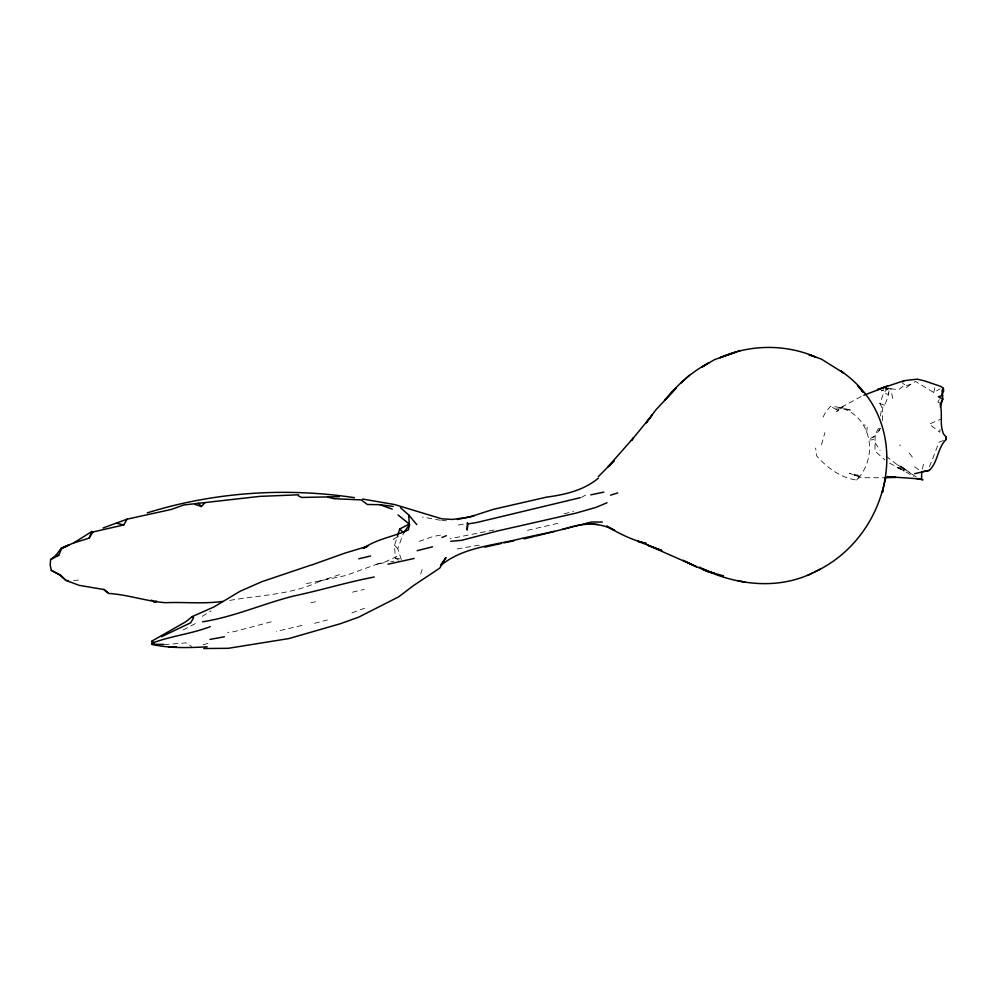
<?xml version="1.0" encoding="UTF-8"?>
<svg xmlns="http://www.w3.org/2000/svg" width="996" height="996" viewBox="0 0 996 996"><rect width="100%" height="100%" fill="white"/><g stroke="black" fill="none" stroke-linecap="round" stroke-linejoin="round"><path stroke-width="0.75" stroke-dasharray="4.98 3.74" d="M823.094 417.05L825.771 411.871L830.353 406.418C868.948 407.289 881.585 453.977 856.66 480.035C840.736 478.005 827.19 467.747 816.77 456.068L815.624 448.088M880.377 428.392L875.135 436.385L874.949 451.051L884.859 459.891M940.025 429.338L939.801 432.214L929.231 424.084L940.809 419.241M882.531 420.623L882.668 407.601C886.726 402.21 888.88 395.288 889.167 388.589L898.828 389.648L904.742 384.742L907.144 385.402L910.319 384.518L915.598 381.456L933.738 392.511L940.162 388.863M880.476 416.029L881.784 407.115L879.842 403.505L883.614 393.183L887.685 388.403L888.669 394.453L883.614 393.183M866.669 432.301L867.379 425.753L864.067 424.906M922.333 469.079L923.89 462.281M933.738 392.511L935.468 385.191M899.911 445.872L900.222 444.776M821.526 444.689L824.912 432.588M420.723 573.995L422.142 569.488M398.761 560.188L395.312 558.021L394.541 545.31L397.143 537.155M401.313 559.628L397.765 548.721L403.554 532.897M889.565 463.115L903.683 470.784L903.497 468.269L897.446 464.895L886.203 456.317M878.908 430.907L880.028 428.367M870.442 438.414L874.7 436.136L877.551 429.836L880.452 426.674M929.455 466.8L939.116 442.124L944.644 440.095M939.303 399.558L937.834 401.898L941.656 404.239M856.66 480.035L860.357 475.03L853.97 475.08L858.751 475.914L849.351 473.274L861.714 477.707L883.838 477.756M916.332 477.034L903.497 468.269L897.272 467.51L901.081 469.589L902.413 468.531M910.319 384.518L906.547 387.593L903.235 386.448M397.28 536.906L393.52 539.322L398.437 536.209M202.238 616.362L211.065 610.959M861.167 396.483L841.844 406.978L836.64 411.448L843.251 406.829L836.055 409.281L830.353 406.418M581.54 497.29L585.636 495.087M183.164 629.97L195.614 623.434M872.533 437.705L874.7 436.136M397.043 556.353L384.68 562.08L375.89 564.495L387.892 561.893M378.256 563.711L345.836 575.514L306.482 583.644M883.427 389.897L881.236 390.781L890.748 388.365L893.2 401.475M351.949 612.889L364.524 608.27M229.765 600.414C260.678 594.936 293.783 594.786 322.231 579.996L319.965 581.129L342.226 573.771M419.079 541.363L432.999 536.508L443.581 534.541M888.283 388.104L885.618 389L889.167 388.589M887.685 388.403L885.618 389L890.748 388.365M527.531 530.32L557.972 523.348M271.236 621.778L234.048 631.663L227.648 632.41M203.109 644.773L211.189 642.557M301.925 625.426L276.353 631.414M314.524 623.334L327.348 619.985M493.929 529.984L449.931 538.712M564.209 513.762L573.572 511.508M352.522 592.159L364.262 589.371M310.677 602.866L318.683 601.011M326.775 578.937L328.954 578.464M457.189 548.933L478.715 545.21L483.633 546.692M458.372 524.992L465.281 523.871M836.055 409.281L842.516 408.397L851.941 410.464L839.354 407.302M164.278 644.599L186.19 642.868L191.693 646.441M869.769 440.02L873.791 439.597M390.805 561.557L393.806 561.258M73.555 580.531L81.971 579.747M903.497 468.269L904.281 470.921L903.31 470.884L904.194 469.552L904.281 470.921L913.643 476.598M440.419 520.273L422.429 517.024M441.925 520.422L446.469 520.833M395.312 558.021L399.819 558.905M879.842 403.505L884.535 405.198M897.272 467.51L904.281 470.921M897.446 464.895L904.766 469.104L899.687 465.493L911.552 474.021M901.467 469.49L903.683 470.784M902.725 383.336L904.742 384.742M914.689 466.838L920.528 470.971M394.541 545.31L397.765 548.721M909.373 453.155L913.805 459.131M875.16 442.859L880.115 450.317"/><path stroke-width="1.49" d="M881.734 388.141L887.536 386.236L877.613 389.536L904.206 380.646L917.291 379.165L924.736 380.97L941.183 386.548L943.361 388.328L941.992 390.557L942.776 399.122L940.286 406.928M942.789 395.275L938.369 396.781L942.776 399.122L940.249 404.115C942.776 413.95 939.402 424.234 943.498 433.945L946.2 437.12L946.026 439.585C937.46 447.926 938.108 461.957 929.318 470.386L914.652 473.673M152.014 643.254L152.002 644.362C170.017 648.508 188.817 647.774 207.18 646.827M921.586 478.466L921.698 471.793L929.318 470.386M310.901 565.13L261.898 581.676L239.974 591.325L214.053 606.9L192.29 616.574L185.841 621.716L152.127 640.976L152.002 644.362L163.63 644.387M946.026 439.585L946.2 437.12M50.622 559.565L58.702 555.382L61.64 548.634L69.06 544.912L61.279 548.236L55.975 555.27L50.622 559.565L50.186 565.018L51.294 570.359L59.287 574.667L65.935 580.407L79.269 585.362L103.497 589.458L108.801 593.454C128.011 594.699 146.25 601.26 165.261 602.692C184.509 601.92 203.57 604.086 222.718 601.397M814.927 571.816C892.391 535.798 916.532 422.528 840.861 370.998L843.774 373.114L821.389 359.12L808.877 354.663L815.575 356.979C785.471 343.969 749.913 344.305 719.971 357.713L740.289 350.567M468.033 523.908L467.099 530.084L467.323 522.713L468.033 523.908L476.574 522.551L580.245 497.689M885.618 478.13L882.406 492.435L883.215 488.837M397.578 535.798L399.745 529L409.244 524.033L408.746 515.007L400.492 507.736M61.279 548.236L73.829 542.87L89.154 538.139L91.794 531.528L92.927 531.964L123.716 524.967L127.102 519.165L171.262 509.454L183.774 504.972L259.707 496.382L298.601 494.813M942.029 394.802L943.66 391.055L943.361 388.328M89.154 538.139L92.927 531.964M646.342 422.69L655.854 409.904L676.321 387.917L665.552 399.371M403.554 532.897L409.68 524.382L408.273 529.984C393.532 536.794 376.849 538.861 363.291 548.373L367.848 546.169L344.429 553.278L311.86 564.944M440.606 565.031L445.996 557.548L439.697 568.168L413.925 585.287L398.699 596.816L358.647 617.159L340.371 623.72L289.002 638.548L228.296 648.309L203.806 648.533M646.404 422.69L652.181 414.996L631.352 440.493M631.688 440.195L633.394 437.979L607.971 466.8L614.159 460.7L598.322 476.648M664.581 400.429C676.857 385.29 691.485 371.906 708.853 362.83L701.707 367.2L714.481 359.631L735.422 352.235M194.979 504.287L201.354 506.541L205.014 502.644M681.09 382.962L689.269 375.293M902.55 381.978L904.206 380.646M440.892 565.379C463.314 546.891 493.979 545.509 521.095 538.562C538.4 534.553 555.992 531.702 572.974 526.386M598.434 478.13C583.743 490.368 564.993 494.713 546.493 497.141L493.369 509.33L469.49 517.036L452.558 519.439L441.913 518.866L394.74 504.574L362.606 499.033M73.829 542.87L91.794 531.528M703.325 569.214L710.721 572.165L703.325 569.214C737.04 585.324 778.511 589.831 812.786 572.874M807.694 575.464L820.019 569.239M863.831 395.225L886.826 386.473M161.452 636.755L190.684 622.786L193.548 617.881L192.29 616.574M103.086 527.98L127.102 519.165M607.025 502.743L596.218 507.325L575.476 513.264L497.589 530.943L461.422 540.367L450.715 541.276M441.987 537.466L446.308 535.699M152.127 640.976L153.384 642.694C171.86 635.784 191.78 633.792 210.231 626.671M610.56 495.174L617.732 492.945M562.379 529.436L591.923 521.966L602.319 522.066M457.351 519.489L473.884 515.978M417.15 550.688L432.525 546.792M554.423 531.403L535.948 536.035M147.259 512.865C213.903 492.099 285.354 487.218 354.364 497.664M414.174 558.457L388.004 564.197M484.828 547.14L501.187 543.492M524.095 538.898L534.491 536.334M358.759 558.806L370.649 555.98M590.802 494.85L603.862 492.111M504.013 542.845L513.699 540.853M202.586 621.803C234.01 616.935 263.218 603.638 293.932 595.957C320.849 590.292 347.243 582.137 374.222 577.02M574.294 526.137C587.702 522.9 602.356 523.348 614.52 530.395L606.962 526.112M209.944 639.407L224.411 636.793M151.417 600.09L153.633 601.646L156.646 601.161M885.232 477.694L895.914 477.383L887.112 476.623L919.669 478.914M298.451 495.846L301.576 497.44L339.3 496.693M168.785 646.977L176.529 647.014M393.208 506.454L379.85 504.686L367.287 504.486L361.374 499.917L333.971 498.697L328.033 497.228M55.975 555.27L58.702 555.382M68.338 580.593L65.935 580.407L60.806 575.29L51.294 570.359M587.055 523.423L597.762 524.456M916.631 478.566L922.981 479.786L918.723 478.541M153.633 601.646L155.899 602.082M737.625 580.593L745.195 582.224M116.719 523.236L123.716 524.967M606.913 526.311C619.176 533.607 632.46 540.218 646.429 543.53L637.664 541.214L661.854 550.551L647.973 545.26L707.397 571.455L723.445 575.812M707.397 571.455L714.493 573.223L706.152 570.845L699.628 567.11M379.85 504.686L392.225 509.105M398.014 514.944L409.244 524.033M103.92 589.333L108.801 593.454M399.745 529L402.608 531.926M198.391 503.154L201.354 506.541M862.013 391.017L862.91 392.05L857.606 385.788M408.746 515.007L416.789 524.618M152.139 641.337L154.143 644.001L153.384 642.694M696.341 566.724L683.069 560.424L696.341 566.724"/></g></svg>
